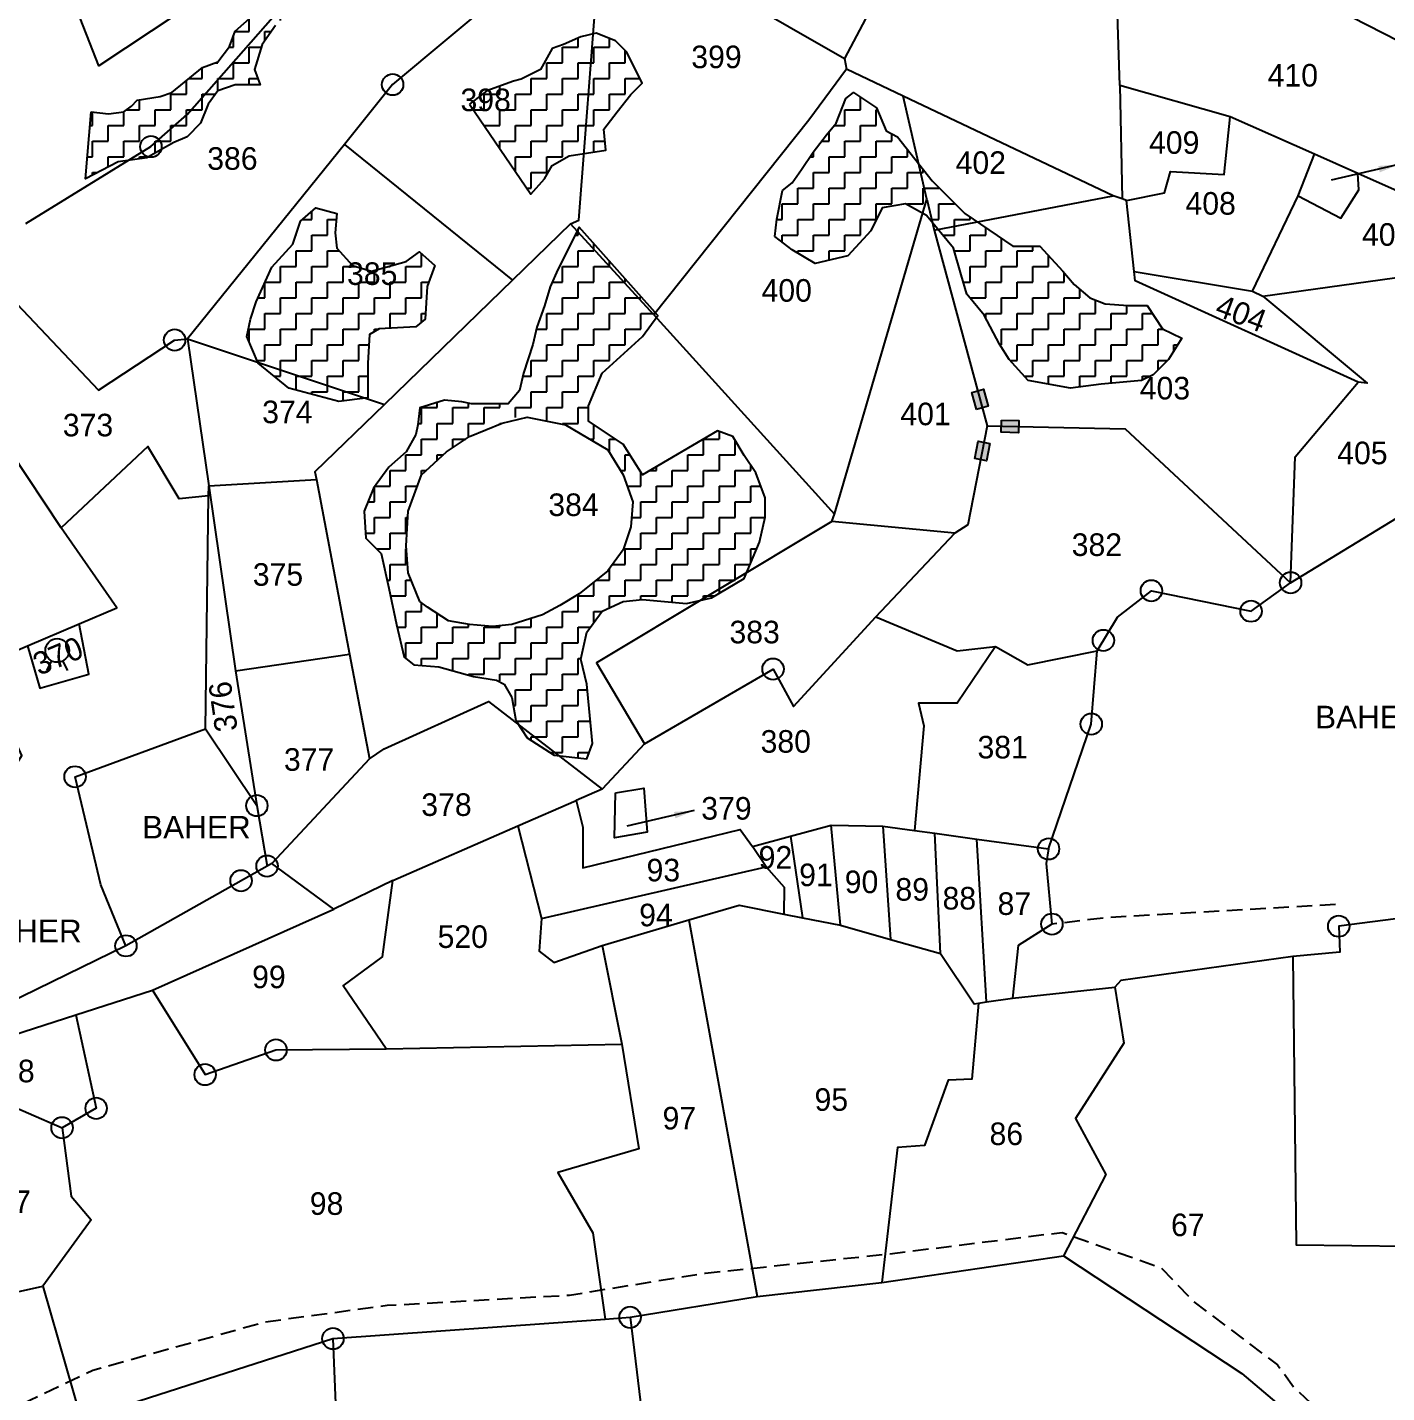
# Model space of a CAD drawing. Header units: metres. Extents: x 287585 to 289459, y 1999646 to 2003273.
# Drawn here: x 288089.9 to 288527.9, y 2001333.9 to 2001773.7 of the extents above; entities that cross this region are included whole.
import ezdxf
from ezdxf.enums import TextEntityAlignment as Align

# ---------------------------------------------------------------- set-up
doc = ezdxf.new("R2010")
doc.units = ezdxf.units.M
doc.header["$MEASUREMENT"] = 0
doc.linetypes.add('DASHED', pattern=[0.75, 0.5, -0.25])
for name, color, linetype in [('LINE_FOOTPATH', 1, 'DASHED'), ('OFF', 1, 'Continuous'), ('POLY_HATCH', 12, 'Continuous'), ('POLY_PARCEL', 6, 'Continuous'), ('POLY_ROAD', 30, 'Continuous'), ('SYM_ARROW', 1, 'Continuous'), ('SYM_STONE', 1, 'Continuous'), ('SYM_WELL', 1, 'Continuous'), ('TEXT_MAPIN', 7, 'Continuous'), ('TEXT_PARCEL', 7, 'Continuous')]:
    doc.layers.add(name, color=color, linetype=linetype)
doc.styles.get("Standard").update_dxf_attribs({"font": 'arial.ttf'})
doc.styles.add('TEXT_MAP', font='')
doc.styles.get('TEXT_MAP').set_extended_font_data('Kruti Dev 050')
doc.dimstyles.get("Standard").update_dxf_attribs({"dimtxt": 0.18, "dimasz": 0.18, "dimexe": 0.18, "dimexo": 0.0625, "dimgap": 0.09, "dimtad": 0, "dimtih": 1, "dimtoh": 1, "dimdec": 4, "dimzin": 0, "dimdsep": 46, "dimtxsty": 'Standard', "dimcen": 0.09, "dimadec": 0, "dimazin": 0, "dimtfac": 1, "dimtdec": 4, "dimtofl": 0, "dimtmove": 0, "dimatfit": 3, "dimfxl": 1, "dimtolj": 1, "dimtzin": 0, "dimarcsym": 0})
pattern_1 = [(0, (287080.588, 1999474.532), (5.050251, 5.050251), [5.05025, -5.05025]), (90, (287085.6385, 1999474.532), (-5.050251, 5.050251), [5.05025, -5.05025])]

# ---------------------------------------------------------------- blocks, each defined once
blk = doc.blocks.new('MOTWELL')
for points in [[(-1.54, 2.96), (-0.8, 1.55)], [(1.54, 2.96), (0.8, 1.55)]]:
    blk.add_lwpolyline(points)
blk.add_circle((0, 0), 1.74)
blk = doc.blocks.new('STONE')
blk.add_circle((0, 0), 0.851)
blk = doc.blocks.new('STONESQUAREFILLED')
blk.add_hatch(color=256).paths.add_polyline_path([(0.7, -0.48), (0.7, 0.48), (-0.7, 0.48), (-0.7, -0.48)])
blk.add_lwpolyline([(-0.7, 0.48), (0.7, 0.48), (0.7, -0.48), (-0.7, -0.48)], close=True)
blk = doc.blocks.new('TEXTARROW')
blk.add_leader([(0.04, -0.01), (8.68, -0.01)], dimstyle='Standard', override={"dimtxt": 2.5, "dimasz": 2.5, "dimexe": 1.25, "dimexo": 0.625, "dimgap": 0.625, "dimtad": 1, "dimtih": 0, "dimtoh": 0, "dimzin": 8, "dimcen": 2.5, "dimtofl": 1})

msp = doc.modelspace()

# ---------------------------------------------------------------- hatches: boundary and pattern name
at = {"layer": 'POLY_HATCH'}
h = msp.add_hatch(dxfattribs=at)
h.set_pattern_fill('ZIGZAG', color=256, scale=40.402007, style=0)
h.set_pattern_definition(pattern_1)
h.paths.add_polyline_path([(288145.73, 2001742.8), (288148.21, 2001748.98), (288151.3, 2001753.31), (288156.87, 2001755.17), (288164.91, 2001755.17), (288163.06, 2001760.11), (288165.53, 2001768.15), (288169.86, 2001774.33), (288174.81, 2001779.28), (288181, 2001781.75), (288185.95, 2001781.75), (288188.42, 2001783.61), (288190.9, 2001789.17), (288192.13, 2001794.74), (288193.99, 2001802.16), (288197.7, 2001808.96), (288200.79, 2001813.91), (288202.65, 2001817.62), (288198.94, 2001819.47), (288192.13, 2001825.04), (288190.28, 2001816.38), (288185.95, 2001806.49), (288183.47, 2001799.07), (288176.05, 2001793.5), (288173.57, 2001794.12), (288170.48, 2001792.88), (288169.86, 2001786.7), (288167.39, 2001781.14), (288162.44, 2001777.43), (288156.87, 2001772.48), (288155.01, 2001767.53), (288151.3, 2001762.59), (288146.35, 2001760.73), (288136.45, 2001752.69), (288132.74, 2001751.46), (288125.32, 2001750.22), (288123.46, 2001748.36), (288120.99, 2001746.51), (288116.04, 2001745.89), (288110.47, 2001746.51), (288108.61, 2001724.87), (288119.13, 2001730.43), (288128.41, 2001731.67), (288132.74, 2001734.14), (288137.07, 2001736.62), (288141.4, 2001738.47)])
h = msp.add_hatch(dxfattribs=at)
h.set_pattern_fill('ZIGZAG', color=256, scale=40.402007, style=0)
h.set_pattern_definition(pattern_1)
h.paths.add_polyline_path([(288279.99, 2001746.51), (288284.32, 2001752.07), (288288.03, 2001755.78), (288283.08, 2001765.68), (288279.37, 2001769.39), (288273.18, 2001771.86), (288268.23, 2001770.62), (288262.66, 2001768.15), (288258.95, 2001766.91), (288255.24, 2001760.11), (288249.05, 2001757.02), (288246.58, 2001756.4), (288237.92, 2001753.31), (288232.35, 2001748.98), (288252.14, 2001719.92), (288256.48, 2001724.87), (288258.95, 2001729.2), (288264.52, 2001732.29), (288276.27, 2001734.14), (288275.65, 2001740.94)])
h = msp.add_hatch(dxfattribs=at)
h.set_pattern_fill('ZIGZAG', color=256, scale=40.402007, style=0)
h.set_pattern_definition(pattern_1)
h.paths.add_polyline_path([(288427.23, 2001690.86), (288423.52, 2001695.19), (288416.09, 2001703.23), (288407.43, 2001703.23), (288391.97, 2001713.74), (288381.45, 2001724.25), (288370.31, 2001738.47), (288366.6, 2001740.33), (288363.51, 2001747.75), (288356.08, 2001752.69), (288353.61, 2001750.84), (288350.51, 2001742.8), (288347.42, 2001739.09), (288343.09, 2001733.53), (288339.38, 2001727.96), (288336.28, 2001723.63), (288333.19, 2001721.16), (288331.34, 2001711.88), (288330.72, 2001706.32), (288336.28, 2001701.99), (288343.71, 2001697.66), (288354.23, 2001700.14), (288361.65, 2001708.17), (288365.36, 2001715.59), (288372.79, 2001716.83), (288379.59, 2001713.12), (288388.25, 2001702.61), (288390.73, 2001693.95), (288392.58, 2001687.77), (288398.15, 2001680.97), (288403.1, 2001671.69), (288406.2, 2001666.75), (288412.38, 2001659.95), (288425.99, 2001657.47), (288435.89, 2001658.71), (288448.88, 2001659.95), (288452.6, 2001661.8), (288457.55, 2001666.75), (288461.88, 2001673.55), (288455.69, 2001676.64), (288450.74, 2001684.06), (288444.55, 2001684.06), (288437.13, 2001684.68), (288432.18, 2001686.53)])
h = msp.add_hatch(dxfattribs=at)
h.set_pattern_fill('ZIGZAG', color=256, scale=40.402007, style=0)
h.set_pattern_definition(pattern_1)
h.paths.add_polyline_path([(288218.74, 2001690.24), (288221.21, 2001697.04), (288216.26, 2001701.37), (288211.93, 2001698.28), (288200.79, 2001695.19), (288194.61, 2001697.04), (288189.66, 2001702.61), (288189.04, 2001707.56), (288189.66, 2001713.74), (288182.85, 2001715.59), (288177.9, 2001711.27), (288175.43, 2001703.85), (288168.62, 2001696.43), (288163.67, 2001685.3), (288161.82, 2001679.73), (288160.58, 2001674.17), (288164.29, 2001665.51), (288174.19, 2001657.47), (288190.28, 2001653.14), (288199.56, 2001654.38), (288199.56, 2001665.51), (288200.18, 2001674.78), (288203.27, 2001676.64), (288215.02, 2001677.26), (288218.12, 2001679.73)])
h = msp.add_hatch(dxfattribs=at)
h.set_pattern_fill('ZIGZAG', color=256, scale=40.402007, style=0)
h.set_pattern_definition(pattern_1)
h.paths.add_polyline_path([(288325.82, 2001607.91), (288327.67, 2001615.95), (288327.67, 2001622.13), (288324.58, 2001630.17), (288320.87, 2001635.73), (288317.16, 2001641.92), (288312.21, 2001643.77), (288288.08, 2001629.55), (288281.89, 2001639.44), (288270.75, 2001646.86), (288270.75, 2001651.81), (288275.09, 2001662.32), (288288.08, 2001674.07), (288293.03, 2001680.87), (288267.66, 2001709.31), (288260.86, 2001695.71), (288258.38, 2001690.14), (288256.52, 2001683.96), (288254.05, 2001677.16), (288252.81, 2001671.59), (288249.72, 2001662.32), (288247.52, 2001652.43), (288233.02, 2001652.43), (288229.92, 2001653.05), (288224.35, 2001653.66), (288216.31, 2001651.19), (288215.42, 2001643.15), (288211.98, 2001636.97), (288206.41, 2001632.02), (288201.46, 2001625.22), (288198.37, 2001617.8), (288198.99, 2001609.14), (288203.94, 2001604.2), (288206.41, 2001593.07), (288208.89, 2001581.32), (288211.36, 2001570.81), (288214.45, 2001568.34), (288222.5, 2001567.72), (288233.63, 2001564.63), (288243.01, 2001563.06), (288246.01, 2001557.82), (288247.24, 2001550.4), (288250.96, 2001544.84), (288259.62, 2001539.27), (288270.14, 2001538.04), (288271.99, 2001542.98), (288271.37, 2001549.79), (288270.14, 2001562.15), (288268.28, 2001570.19), (288270.14, 2001578.85), (288275.09, 2001585.65), (288281.89, 2001588.74), (288288.08, 2001589.36), (288302.31, 2001588.12), (288310.35, 2001589.98), (288320.87, 2001596.16)])
h.paths.add_polyline_path([(288284.37, 2001612.85), (288281.89, 2001605.43), (288276.94, 2001598.63), (288267.66, 2001591.21), (288256.77, 2001584.68), (288246.01, 2001581.32), (288239.82, 2001580.7), (288226.8, 2001581.79), (288216.46, 2001588.36), (288212.6, 2001598.02), (288211.98, 2001606.67), (288212.6, 2001617.8), (288216.93, 2001629.55), (288224.97, 2001636.97), (288232.4, 2001641.92), (288248.58, 2001648.57), (288263.33, 2001645.63), (288276.94, 2001637.59), (288281.89, 2001629.55), (288284.98, 2001620.89)], flags=16)

# ---------------------------------------------------------------- linework, layer by layer
at = {"layer": 'LINE_FOOTPATH', "ltscale": 10, "flags": 128}
for points in [[(288511.35, 2001491.09), (288438.67, 2001486.98), (288420, 2001484.81)], [(288051.84, 2001308.97), (288056.63, 2001318.64), (288083.43, 2001327.95), (288110.95, 2001341.08), (288166.38, 2001356.68), (288205.81, 2001362.01), (288264.53, 2001365.3), (288308.28, 2001372.37), (288367, 2001378.53), (288423.26, 2001385.51), (288455.29, 2001374.01), (288465.55, 2001363.34), (288492.66, 2001342.82), (288498.2, 2001335.33), (288527.76, 2001308.24), (288563.9, 2001294.29), (288583.2, 2001294.29), (288591, 2001291.42), (288620.98, 2001295.11), (288634.12, 2001291.83), (288682.58, 2001272.54), (288717.48, 2001264.33), (288725.29, 2001264.74), (288730.95, 2001267.57)]]:
    msp.add_lwpolyline(points, dxfattribs=at)
at = {"layer": 'OFF'}
msp.add_lwpolyline([(288288.79, 2001542.85), (288275.07, 2001528.31)], dxfattribs=at)
at = {"layer": 'POLY_HATCH'}
for points in [[(288169.86, 2001774.33), (288165.53, 2001768.15), (288163.06, 2001760.11), (288164.91, 2001755.17), (288156.87, 2001755.17), (288151.3, 2001753.31), (288148.21, 2001748.98), (288145.73, 2001742.8), (288141.4, 2001738.47), (288137.07, 2001736.62), (288132.74, 2001734.14), (288128.41, 2001731.67), (288119.13, 2001730.43), (288108.61, 2001724.87), (288110.47, 2001746.51)], [(288110.47, 2001746.51), (288116.04, 2001745.89), (288120.99, 2001746.51), (288123.46, 2001748.36), (288125.32, 2001750.22), (288132.74, 2001751.46), (288136.45, 2001752.69), (288146.35, 2001760.73), (288151.3, 2001762.59), (288155.01, 2001767.53), (288156.87, 2001772.48), (288162.44, 2001777.43)], [(288232.35, 2001748.98), (288252.14, 2001719.92), (288256.48, 2001724.87), (288258.95, 2001729.2), (288264.52, 2001732.29), (288276.27, 2001734.14), (288275.65, 2001740.94), (288279.99, 2001746.51), (288284.32, 2001752.07), (288288.03, 2001755.78), (288283.08, 2001765.68), (288279.37, 2001769.39), (288273.18, 2001771.86), (288268.23, 2001770.62), (288262.66, 2001768.15), (288258.95, 2001766.91), (288255.24, 2001760.11), (288249.05, 2001757.02), (288246.58, 2001756.4), (288237.92, 2001753.31), (288232.35, 2001748.98)], [(288330.72, 2001706.32), (288331.34, 2001711.88), (288333.19, 2001721.16), (288336.28, 2001723.63), (288339.38, 2001727.96), (288343.09, 2001733.53), (288347.42, 2001739.09), (288350.51, 2001742.8), (288353.61, 2001750.84), (288356.08, 2001752.69), (288363.51, 2001747.75), (288366.6, 2001740.33), (288370.31, 2001738.47), (288381.45, 2001724.25), (288391.97, 2001713.74), (288407.43, 2001703.23), (288416.09, 2001703.23), (288423.52, 2001695.19), (288427.23, 2001690.86), (288432.18, 2001686.53), (288437.13, 2001684.68), (288444.55, 2001684.06), (288450.74, 2001684.06), (288455.69, 2001676.64), (288461.88, 2001673.55), (288457.55, 2001666.75), (288452.6, 2001661.8), (288448.88, 2001659.95), (288435.89, 2001658.71), (288425.99, 2001657.47), (288412.38, 2001659.95), (288406.2, 2001666.75), (288403.1, 2001671.69), (288398.15, 2001680.97), (288392.58, 2001687.77), (288390.73, 2001693.95), (288388.25, 2001702.61), (288379.59, 2001713.12), (288372.79, 2001716.83), (288365.36, 2001715.59), (288361.65, 2001708.17), (288354.23, 2001700.14), (288343.71, 2001697.66), (288336.28, 2001701.99), (288330.72, 2001706.32)], [(288160.58, 2001674.17), (288161.82, 2001679.73), (288163.67, 2001685.3), (288168.62, 2001696.43), (288175.43, 2001703.85), (288177.9, 2001711.27), (288182.85, 2001715.59), (288189.66, 2001713.74), (288189.04, 2001707.56), (288189.66, 2001702.61), (288194.61, 2001697.04), (288200.79, 2001695.19), (288211.93, 2001698.28), (288216.26, 2001701.37), (288221.21, 2001697.04), (288218.74, 2001690.24), (288218.12, 2001679.73), (288215.02, 2001677.26), (288203.27, 2001676.64), (288200.18, 2001674.78), (288199.56, 2001665.51), (288199.56, 2001654.38), (288190.28, 2001653.14), (288174.19, 2001657.47), (288164.29, 2001665.51), (288160.58, 2001674.17)], [(288215.07, 2001642.53), (288211.98, 2001636.97), (288206.41, 2001632.02), (288201.46, 2001625.22), (288198.37, 2001617.8), (288198.99, 2001609.14), (288203.94, 2001604.2), (288206.41, 2001593.07), (288208.89, 2001581.32), (288211.36, 2001570.81), (288214.45, 2001568.34), (288222.5, 2001567.72), (288233.63, 2001564.63), (288241.06, 2001563.39), (288243.53, 2001562.15), (288246.01, 2001557.82), (288247.24, 2001550.4), (288250.96, 2001544.84), (288259.62, 2001539.27), (288270.14, 2001538.04), (288271.99, 2001542.98), (288271.37, 2001549.79), (288270.14, 2001562.15), (288268.28, 2001570.19), (288270.14, 2001578.85), (288275.09, 2001585.65), (288281.89, 2001588.74), (288288.08, 2001589.36), (288302.31, 2001588.12), (288310.35, 2001589.98), (288320.87, 2001596.16), (288325.82, 2001607.91), (288327.67, 2001615.95), (288327.67, 2001622.13), (288324.58, 2001630.17), (288320.87, 2001635.73), (288317.16, 2001641.92), (288312.21, 2001643.77), (288288.08, 2001629.55), (288281.89, 2001639.44), (288270.75, 2001646.86), (288270.75, 2001651.81), (288275.09, 2001662.32), (288288.08, 2001674.07), (288293.03, 2001680.87), (288267.66, 2001709.31), (288260.86, 2001695.71), (288258.38, 2001690.14), (288256.52, 2001683.96), (288254.05, 2001677.16), (288252.81, 2001671.59), (288249.72, 2001662.32), (288248.48, 2001656.76), (288244.77, 2001652.43), (288233.02, 2001652.43), (288229.92, 2001653.05), (288224.35, 2001653.66), (288216.31, 2001651.19), (288215.69, 2001645.63), (288215.07, 2001642.53)], [(288216.31, 2001588.74), (288212.6, 2001598.02), (288211.98, 2001606.67), (288212.6, 2001617.8), (288216.93, 2001629.55), (288224.97, 2001636.97), (288232.4, 2001641.92), (288242.91, 2001646.24), (288250.96, 2001648.1), (288263.33, 2001645.63), (288276.94, 2001637.59), (288281.89, 2001629.55), (288284.98, 2001620.89), (288284.37, 2001612.85), (288281.89, 2001605.43), (288276.94, 2001598.63), (288267.66, 2001591.21), (288261.47, 2001587.5), (288255.91, 2001584.41), (288246.01, 2001581.32), (288239.82, 2001580.7), (288232.4, 2001581.32), (288225.59, 2001582.56), (288218.79, 2001586.89), (288216.31, 2001588.74)]]:
    msp.add_lwpolyline(points, dxfattribs=at)
at = {"layer": 'POLY_PARCEL'}
for points in [[(288300.05, 2001843.64), (288312.8, 2001827.8), (288300.42, 2001793.97), (288353.17, 2001763.65)], [(288393.16, 2001839.25), (288353.17, 2001763.65)], [(288441.88, 2001755.02), (288440.06, 2001810.8)], [(288104.98, 2001781.58), (288141.15, 2001804.99), (288155.28, 2001789.5), (288112.9, 2001761.27), (288104.98, 2001781.58)], [(288171.4, 2001779.7), (288237.92, 2001805.2), (288244.46, 2001786.26), (288207.6, 2001755.27), (288192.1, 2001735.99)], [(288461.42, 2001805.35), (288561.99, 2001753.93)], [(288264.89, 2001710.39), (288267.54, 2001711.55), (288273.53, 2001788.21)], [(288089.41, 2001710.5), (288129.71, 2001735.29), (288141.43, 2001745.61), (288171.4, 2001779.7)], [(288353.17, 2001763.65), (288353.86, 2001760.21)], [(288353.86, 2001760.21), (288341.71, 2001743.79), (288291.76, 2001681.12)], [(288372.04, 2001751.57), (288353.86, 2001760.21)], [(288441.88, 2001755.02), (288442.63, 2001718.45)], [(288477.47, 2001744.9), (288441.88, 2001755.02)], [(288379.72, 2001718.33), (288372.04, 2001751.57)], [(288439.79, 2001719.39), (288372.04, 2001751.57)], [(288444.04, 2001717.98), (288456.24, 2001720.43), (288458.2, 2001727.28), (288475.51, 2001726.3), (288477.47, 2001744.9)], [(288504.57, 2001732.83), (288477.47, 2001744.9)], [(288192.1, 2001735.99), (288141.46, 2001673.33)], [(288192.1, 2001735.99), (288246.18, 2001692.24)], [(288499.34, 2001719.45), (288504.57, 2001732.83)], [(288518.59, 2001726.59), (288504.57, 2001732.83)], [(288499.34, 2001719.45), (288513.06, 2001712.27), (288518.94, 2001721.41), (288518.59, 2001726.59)], [(288577.21, 2001700.53), (288518.59, 2001726.59)], [(288349.97, 2001616.84), (288379.72, 2001718.33)], [(288379.72, 2001718.33), (288382.08, 2001708.41)], [(288382.08, 2001708.41), (288439.79, 2001719.39)], [(288442.63, 2001718.45), (288439.79, 2001719.39)], [(288444.04, 2001717.98), (288442.63, 2001718.45)], [(288446.54, 2001695.06), (288444.04, 2001717.98)], [(288484.65, 2001688.77), (288499.34, 2001719.45)], [(288264.89, 2001710.39), (288246.18, 2001692.24)], [(288291.76, 2001681.12), (288264.89, 2001710.39)], [(288382.08, 2001708.41), (288399.17, 2001645.29)], [(288071.42, 2001700.52), (288112.87, 2001656.8), (288137.33, 2001672.99), (288141.46, 2001673.33)], [(288446.54, 2001695.06), (288484.65, 2001688.77)], [(288518.66, 2001659.45), (288446.87, 2001692.02), (288446.54, 2001695.06)], [(288487.92, 2001687.14), (288572.81, 2001698.89)], [(288246.18, 2001692.24), (288204.94, 2001652.23)], [(288484.65, 2001688.77), (288487.92, 2001687.14)], [(288487.92, 2001687.14), (288521.55, 2001659.08), (288518.66, 2001659.45)], [(288291.76, 2001681.12), (288349.97, 2001616.84)], [(288141.46, 2001673.33), (288204.94, 2001652.23)], [(288141.46, 2001673.33), (288148.34, 2001626.01)], [(288496.93, 2001594.78), (288498.35, 2001635.37), (288518.66, 2001659.45)], [(288204.94, 2001652.23), (288182.55, 2001630.51), (288183.01, 2001628.09)], [(288399.17, 2001645.29), (288392.91, 2001613.49), (288388.77, 2001610.73)], [(288399.17, 2001645.29), (288443.56, 2001644.34), (288496.93, 2001594.78)], [(288148.3, 2001622.84), (288138.8, 2001621.81), (288128.7, 2001638.66), (288100.8, 2001612.5)], [(288100.8, 2001612.5), (288084.6, 2001636.94)], [(288148.3, 2001622.84), (288148.34, 2001626.01)], [(288148.34, 2001626.01), (288183.01, 2001628.09)], [(288148.34, 2001626.01), (288156.96, 2001566.45)], [(288183.01, 2001628.09), (288193.7, 2001571.79)], [(288147.3, 2001547.77), (288148.3, 2001622.84)], [(288496.93, 2001594.78), (288539.79, 2001620.94)], [(288349.12, 2001614.52), (288349.97, 2001616.84)], [(288106.59, 2001581.52), (288118.71, 2001586.67), (288100.8, 2001612.5)], [(288349.12, 2001614.52), (288273.27, 2001569.04), (288288.79, 2001542.85)], [(288388.77, 2001610.73), (288349.12, 2001614.52)], [(288363.26, 2001583.86), (288388.77, 2001610.73)], [(288434.57, 2001572.87), (288441.18, 2001583.73), (288452.05, 2001592.23), (288484.16, 2001585.62), (288496.93, 2001594.78)], [(288089.95, 2001574.45), (288093.91, 2001560.85), (288109.75, 2001565.33), (288106.59, 2001581.52)], [(288089.95, 2001574.45), (288106.59, 2001581.52)], [(288288.79, 2001542.85), (288330.16, 2001566.97), (288336.71, 2001554.91), (288363.26, 2001583.86)], [(288363.26, 2001583.86), (288389.46, 2001572.83), (288401.88, 2001574.21)], [(288075.06, 2001568.11), (288089.95, 2001574.45)], [(288156.96, 2001566.45), (288193.7, 2001571.79)], [(288193.7, 2001571.79), (288200.1, 2001538.11)], [(288401.88, 2001574.21), (288389.46, 2001555.95), (288377.05, 2001555.95), (288378.78, 2001548.71), (288375.72, 2001514.98)], [(288401.88, 2001574.21), (288412.22, 2001568.35), (288434.57, 2001572.87)], [(288418.92, 2001509.05), (288432.68, 2001549.27), (288434.57, 2001572.87)], [(288156.96, 2001566.45), (288163.84, 2001522.98)], [(288200.1, 2001538.11), (288204.85, 2001541.33), (288238.51, 2001556.53), (288275.07, 2001528.31)], [(288121.66, 2001477.82), (288113.54, 2001497.5), (288105.27, 2001532.27), (288147.3, 2001547.77)], [(288147.3, 2001547.77), (288163.84, 2001522.98)], [(288200.1, 2001538.11), (288168.67, 2001504.38)], [(288275.07, 2001528.31), (288266.75, 2001524.69)], [(288279.45, 2001527.11), (288288.5, 2001528.56), (288289.59, 2001514.45), (288279.09, 2001512.64), (288279.45, 2001527.11)], [(288163.84, 2001522.98), (288167.13, 2001503.51)], [(288247.9, 2001516.47), (288266.75, 2001524.69)], [(288266.75, 2001524.69), (288268.92, 2001516.01), (288268.92, 2001502.99), (288319.6, 2001515.29), (288323.58, 2001509.86)], [(288207.63, 2001498.91), (288247.9, 2001516.47)], [(288247.9, 2001516.47), (288255.56, 2001486.6)], [(288335.74, 2001513.16), (288348.92, 2001516.73)], [(288351.85, 2001484.43), (288348.92, 2001516.73)], [(288348.92, 2001516.73), (288365.57, 2001516.37)], [(288365.57, 2001516.37), (288367.98, 2001479.9)], [(288365.57, 2001516.37), (288375.72, 2001514.98)], [(288375.72, 2001514.98), (288382.24, 2001514.08)], [(288323.58, 2001509.86), (288335.74, 2001513.16)], [(288327.96, 2001503.24), (288323.58, 2001509.86)], [(288335.74, 2001513.16), (288339.66, 2001486.86)], [(288384.06, 2001475.38), (288382.24, 2001514.08)], [(288382.24, 2001514.08), (288395.85, 2001512.22)], [(288398.9, 2001459.83), (288395.85, 2001512.22)], [(288395.85, 2001512.22), (288418.92, 2001509.05)], [(288418.92, 2001509.05), (288418.19, 2001504.35), (288420, 2001484.81), (288409.14, 2001477.94), (288407.33, 2001460.94)], [(288255.56, 2001486.6), (288327.96, 2001503.24)], [(288327.96, 2001503.24), (288333.75, 2001496.73), (288333.68, 2001488.06)], [(288207.63, 2001498.91), (288188.7, 2001489.67)], [(288205.46, 2001444.65), (288191.7, 2001464.9), (288204.37, 2001474.31), (288207.63, 2001498.91)], [(288302.98, 2001486.23), (288319.27, 2001490.94), (288333.68, 2001488.06)], [(288333.68, 2001488.06), (288339.66, 2001486.86)], [(288255.56, 2001486.6), (288254.84, 2001476.11), (288259.54, 2001472.49), (288275.11, 2001477.91)], [(288275.11, 2001477.91), (288302.98, 2001486.23)], [(288302.98, 2001486.23), (288325.08, 2001364.9)], [(288339.66, 2001486.86), (288351.85, 2001484.43)], [(288351.85, 2001484.43), (288367.98, 2001479.9)], [(288534.18, 2001486.95), (288512.42, 2001484.15), (288512.77, 2001475.73), (288497.68, 2001474.33)], [(288367.98, 2001479.9), (288384.06, 2001475.38)], [(288275.11, 2001477.91), (288281.47, 2001446.09)], [(288384.06, 2001475.38), (288394.92, 2001459.1), (288396.39, 2001459.37)], [(288497.68, 2001474.33), (288442.23, 2001466.61), (288440.27, 2001464.55)], [(288497.68, 2001474.33), (288498.74, 2001381.5), (288534.54, 2001381.09)], [(288130.24, 2001463.52), (288147.18, 2001436.32), (288169.99, 2001444.28), (288205.46, 2001444.65)], [(288407.33, 2001460.94), (288440.27, 2001464.55)], [(288440.27, 2001464.55), (288443.17, 2001446.47), (288427.61, 2001422.23), (288437.38, 2001404.14), (288423.74, 2001377.95)], [(288396.39, 2001459.37), (288394.2, 2001434.86), (288386.6, 2001434.5), (288378.99, 2001413.52), (288370.31, 2001412.8), (288365.17, 2001369.4)], [(288396.39, 2001459.37), (288398.9, 2001459.83)], [(288398.9, 2001459.83), (288407.33, 2001460.94)], [(288105.52, 2001455.56), (288112.07, 2001425.47), (288101.08, 2001419.22)], [(288205.46, 2001444.65), (288281.47, 2001446.09)], [(288281.47, 2001446.09), (288286.9, 2001412.45), (288260.84, 2001404.85), (288272.06, 2001385.32), (288276.09, 2001357.57)], [(288068.5, 2001433.33), (288101.08, 2001419.22)], [(288101.08, 2001419.22), (288103.97, 2001397.15), (288110.49, 2001389.55), (288094.92, 2001368.21)], [(288365.17, 2001369.4), (288423.74, 2001377.95)], [(288423.74, 2001377.95), (288481.16, 2001340.06), (288528.01, 2001300.44)], [(288325.08, 2001364.9), (288365.17, 2001369.4)], [(288030.85, 2001363.51), (288044.61, 2001356.99), (288094.92, 2001368.21)], [(288094.92, 2001368.21), (288107.26, 2001325.18)], [(288284.08, 2001358.14), (288325.08, 2001364.9)], [(288188.35, 2001351.3), (288276.09, 2001357.57)], [(288276.09, 2001357.57), (288284.08, 2001358.14)], [(288284.08, 2001358.14), (288298.36, 2001240.24)], [(288107.26, 2001325.18), (288188.35, 2001351.3)], [(288188.35, 2001351.3), (288193.37, 2001228.37)]]:
    msp.add_lwpolyline(points, dxfattribs=at)
at = {"layer": 'POLY_ROAD'}
for points in [[(288121.66, 2001477.82), (288073.83, 2001454.54), (288010.88, 2001427.16), (287999.43, 2001431.25), (288000.66, 2001468.02), (288009.25, 2001477.01), (288029.28, 2001480.27), (288078.74, 2001510.92), (288079.55, 2001517.86), (288082.01, 2001529.3), (288088.14, 2001539.11), (288075.06, 2001568.11)], [(288167.13, 2001503.51), (288121.66, 2001477.82)], [(288168.67, 2001504.38), (288167.13, 2001503.51)], [(288188.7, 2001489.67), (288168.67, 2001504.38)], [(288130.24, 2001463.52), (288188.7, 2001489.67)], [(288105.52, 2001455.56), (288130.24, 2001463.52)], [(288054.83, 2001439.22), (288105.52, 2001455.56)]]:
    msp.add_lwpolyline(points, dxfattribs=at)

# ---------------------------------------------------------------- block references
at = {"layer": 'SYM_ARROW', "xscale": 2.575741820149255, "yscale": 2.575741820149255, "zscale": 2.575741820149255, "rotation": 193.0717917470493}
for p in [(288531.77, 2001729.48), (288304.84, 2001521.39)]:
    msp.add_blockref('TEXTARROW', p, dxfattribs=at)
at = {"layer": 'SYM_STONE', "xscale": 4.040200686557343, "yscale": 4.040200686557343, "zscale": 4.040200686557343}
for p in [(288207.6, 2001755.27), (288129.71, 2001735.29), (288137.33, 2001672.99), (288496.93, 2001594.78), (288452.05, 2001592.23), (288484.16, 2001585.62), (288436.6, 2001576.21), (288330.16, 2001566.97), (288432.68, 2001549.27), (288105.27, 2001532.27), (288163.84, 2001522.98), (288418.92, 2001509.05), (288167.13, 2001503.51), (288158.77, 2001498.79), (288420, 2001484.81), (288512.42, 2001484.15), (288121.66, 2001477.82), (288169.99, 2001444.28), (288147.18, 2001436.32), (288112.07, 2001425.47), (288101.08, 2001419.22), (288284.08, 2001358.14), (288188.35, 2001351.3)]:
    msp.add_blockref('STONE', p, dxfattribs=at)
at = {"layer": 'SYM_STONE'}
for p, xscale, yscale, zscale, rotation in [((288396.84, 2001653.89), 4.040200686557343, 4.040200686557343, 4.040200686557343, 105.1434000013964), ((288406.51, 2001645.13), 4.040200686557342, 4.040200686557342, 4.040200686557342, 358.7818342201462), ((288397.58, 2001637.21), 4.040200686557343, 4.040200686557343, 4.040200686557343, 258.8686322765673)]:
    msp.add_blockref('STONESQUAREFILLED', p, dxfattribs=dict(at, xscale=xscale, yscale=yscale, zscale=zscale, rotation=rotation))
at = {"layer": 'SYM_WELL', "xscale": 2.195865122619946, "yscale": 2.195865122619946, "zscale": 2.195865122619946, "rotation": 180}
msp.add_blockref('MOTWELL', (288099.54, 2001572.99), dxfattribs=at)

# ---------------------------------------------------------------- texts
at = {"layer": 'TEXT_MAPIN'}
for p in [(288504.78, 2001547.9), (288126.88, 2001512.41), (288072.41, 2001478.98)]:
    msp.add_text('BAHER', height=7.272, dxfattribs=at).set_placement(p)
at = {"layer": 'TEXT_PARCEL', "style": 'TEXT_MAP'}
for s, p in [('399', (288311.94, 2001764.2)), ('410', (288497.63, 2001758.28)), ('398', (288237.57, 2001750.35)), ('409', (288459.42, 2001736.61)), ('386', (288155.97, 2001731.47)), ('402', (288397.09, 2001730.13)), ('408', (288471.16, 2001717.01)), ('406', (288528.03, 2001706.99)), ('385', (288201.01, 2001694.37)), ('400', (288334.56, 2001688.97)), ('403', (288456.43, 2001657.48)), ('374', (288173.67, 2001649.82)), ('401', (288379.28, 2001649.17)), ('373', (288109.44, 2001645.59)), ('405', (288520.04, 2001636.61)), ('384', (288265.87, 2001619.92)), ('382', (288434.5, 2001607.06)), ('375', (288170.65, 2001597.46)), ('383', (288324.23, 2001578.91)), ('380', (288334.26, 2001543.68)), ('381', (288404.14, 2001541.83)), ('377', (288180.68, 2001537.86)), ('378', (288224.94, 2001523.31)), ('379', (288315.15, 2001522.12)), ('92', (288330.93, 2001506.33)), ('93', (288294.82, 2001502.23)), ('91', (288343.99, 2001500.68)), ('90', (288358.67, 2001498.43)), ('89', (288375, 2001496.01)), ('88', (288390.18, 2001493.15)), ('87', (288407.91, 2001491.42)), ('94', (288292.44, 2001487.75)), ('520', (288230.2, 2001480.78)), ('99', (288167.73, 2001467.81)), ('108', (288084.14, 2001437.5)), ('95', (288348.94, 2001428.31)), ('97', (288299.97, 2001422.31)), ('86', (288405.32, 2001417.28)), ('107', (288082.93, 2001395.4)), ('98', (288186.31, 2001394.79)), ('67', (288463.8, 2001387.93))]:
    msp.add_text(s, height=7.272, dxfattribs=at).set_placement(p, align=Align.MIDDLE)
for s, rotation, p in [('404', 339.302, (288481.01, 2001681.57)), ('370', 22.6522, (288099.74, 2001571.25)), ('376', 98.1348, (288152.94, 2001554.88))]:
    msp.add_text(s, height=7.272, rotation=rotation, dxfattribs=at).set_placement(p, align=Align.MIDDLE)

doc.saveas('drawing.dxf')
